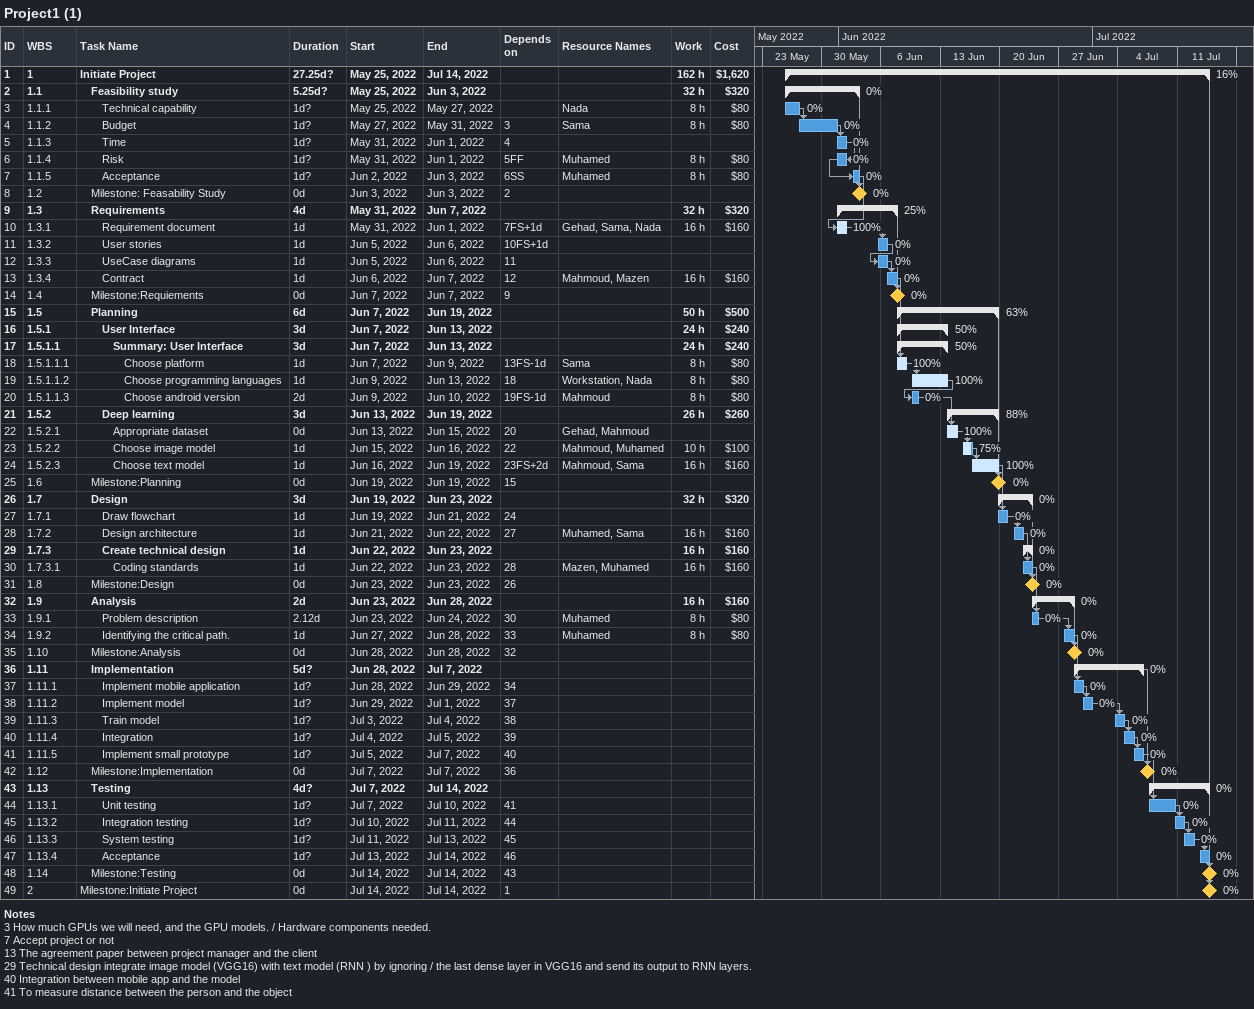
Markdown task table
Project1 (1)

| ID | WBS | Task | Duration | Start | Finish | Predecessors | Resources | % complete | Work (h) | Cost ($) |
|---|---|---|---|---|---|---|---|---|---|---|
| 1 | 1 | **Initiate Project** | 27.25d? | 2022-05-25 | 2022-07-14 |  |  | 16 | 162 | 1620 |
| 2 | 1.1 | **Feasibility study** | 5.25d? | 2022-05-25 | 2022-06-03 |  |  | 0 | 32 | 320 |
| 3 | 1.1.1 | Technical capability | 1d? | 2022-05-25 | 2022-05-27 |  | Nada | 0 | 8 | 80 |
| 4 | 1.1.2 | Budget | 1d? | 2022-05-27 | 2022-05-31 | 3 | Sama | 0 | 8 | 80 |
| 5 | 1.1.3 | Time | 1d? | 2022-05-31 | 2022-06-01 | 4 |  | 0 |  |  |
| 6 | 1.1.4 | Risk | 1d? | 2022-05-31 | 2022-06-01 | 5FF | Muhamed | 0 | 8 | 80 |
| 7 | 1.1.5 | Acceptance | 1d? | 2022-06-02 | 2022-06-03 | 6SS | Muhamed | 0 | 8 | 80 |
| 8 | 1.2 | Milestone: Feasability Study | 0d | 2022-06-03 | 2022-06-03 | 2 |  | 0 |  |  |
| 9 | 1.3 | **Requirements** | 4d | 2022-05-31 | 2022-06-07 |  |  | 25 | 32 | 320 |
| 10 | 1.3.1 | Requirement document | 1d | 2022-05-31 | 2022-06-01 | 7FS+1d | Gehad, Sama, Nada | 100 | 16 | 160 |
| 11 | 1.3.2 | User stories | 1d | 2022-06-05 | 2022-06-06 | 10FS+1d |  | 0 |  |  |
| 12 | 1.3.3 | UseCase diagrams | 1d | 2022-06-05 | 2022-06-06 | 11 |  | 0 |  |  |
| 13 | 1.3.4 | Contract | 1d | 2022-06-06 | 2022-06-07 | 12 | Mahmoud, Mazen | 0 | 16 | 160 |
| 14 | 1.4 | Milestone:Requiements | 0d | 2022-06-07 | 2022-06-07 | 9 |  | 0 |  |  |
| 15 | 1.5 | **Planning** | 6d | 2022-06-07 | 2022-06-19 |  |  | 63 | 50 | 500 |
| 16 | 1.5.1 | **User Interface** | 3d | 2022-06-07 | 2022-06-13 |  |  | 50 | 24 | 240 |
| 17 | 1.5.1.1 | **Summary: User Interface** | 3d | 2022-06-07 | 2022-06-13 |  |  | 50 | 24 | 240 |
| 18 | 1.5.1.1.1 | Choose platform | 1d | 2022-06-07 | 2022-06-09 | 13FS-1d | Sama | 100 | 8 | 80 |
| 19 | 1.5.1.1.2 | Choose programming languages | 1d | 2022-06-09 | 2022-06-13 | 18 | Workstation, Nada | 100 | 8 | 80 |
| 20 | 1.5.1.1.3 | Choose android version | 2d | 2022-06-09 | 2022-06-10 | 19FS-1d | Mahmoud | 0 | 8 | 80 |
| 21 | 1.5.2 | **Deep learning** | 3d | 2022-06-13 | 2022-06-19 |  |  | 88 | 26 | 260 |
| 22 | 1.5.2.1 | Appropriate dataset | 0d | 2022-06-13 | 2022-06-15 | 20 | Gehad, Mahmoud | 100 |  |  |
| 23 | 1.5.2.2 | Choose image model | 1d | 2022-06-15 | 2022-06-16 | 22 | Mahmoud, Muhamed | 75 | 10 | 100 |
| 24 | 1.5.2.3 | Choose text model | 1d | 2022-06-16 | 2022-06-19 | 23FS+2d | Mahmoud, Sama | 100 | 16 | 160 |
| 25 | 1.6 | Milestone:Planning | 0d | 2022-06-19 | 2022-06-19 | 15 |  | 0 |  |  |
| 26 | 1.7 | **Design** | 3d | 2022-06-19 | 2022-06-23 |  |  | 0 | 32 | 320 |
| 27 | 1.7.1 | Draw flowchart | 1d | 2022-06-19 | 2022-06-21 | 24 |  | 0 |  |  |
| 28 | 1.7.2 | Design architecture | 1d | 2022-06-21 | 2022-06-22 | 27 | Muhamed, Sama | 0 | 16 | 160 |
| 29 | 1.7.3 | **Create technical design** | 1d | 2022-06-22 | 2022-06-23 |  |  | 0 | 16 | 160 |
| 30 | 1.7.3.1 | Coding standards | 1d | 2022-06-22 | 2022-06-23 | 28 | Mazen, Muhamed | 0 | 16 | 160 |
| 31 | 1.8 | Milestone:Design | 0d | 2022-06-23 | 2022-06-23 | 26 |  | 0 |  |  |
| 32 | 1.9 | **Analysis** | 2d | 2022-06-23 | 2022-06-28 |  |  | 0 | 16 | 160 |
| 33 | 1.9.1 | Problem description | 2.12d | 2022-06-23 | 2022-06-24 | 30 | Muhamed | 0 | 8 | 80 |
| 34 | 1.9.2 | Identifying the critical path. | 1d | 2022-06-27 | 2022-06-28 | 33 | Muhamed | 0 | 8 | 80 |
| 35 | 1.10 | Milestone:Analysis | 0d | 2022-06-28 | 2022-06-28 | 32 |  | 0 |  |  |
| 36 | 1.11 | **Implementation** | 5d? | 2022-06-28 | 2022-07-07 |  |  | 0 |  |  |
| 37 | 1.11.1 | Implement mobile application | 1d? | 2022-06-28 | 2022-06-29 | 34 |  | 0 |  |  |
| 38 | 1.11.2 | Implement model | 1d? | 2022-06-29 | 2022-07-01 | 37 |  | 0 |  |  |
| 39 | 1.11.3 | Train model | 1d? | 2022-07-03 | 2022-07-04 | 38 |  | 0 |  |  |
| 40 | 1.11.4 | Integration | 1d? | 2022-07-04 | 2022-07-05 | 39 |  | 0 |  |  |
| 41 | 1.11.5 | Implement small prototype | 1d? | 2022-07-05 | 2022-07-07 | 40 |  | 0 |  |  |
| 42 | 1.12 | Milestone:Implementation | 0d | 2022-07-07 | 2022-07-07 | 36 |  | 0 |  |  |
| 43 | 1.13 | **Testing** | 4d? | 2022-07-07 | 2022-07-14 |  |  | 0 |  |  |
| 44 | 1.13.1 | Unit testing | 1d? | 2022-07-07 | 2022-07-10 | 41 |  | 0 |  |  |
| 45 | 1.13.2 | Integration testing | 1d? | 2022-07-10 | 2022-07-11 | 44 |  | 0 |  |  |
| 46 | 1.13.3 | System testing | 1d? | 2022-07-11 | 2022-07-13 | 45 |  | 0 |  |  |
| 47 | 1.13.4 | Acceptance | 1d? | 2022-07-13 | 2022-07-14 | 46 |  | 0 |  |  |
| 48 | 1.14 | Milestone:Testing | 0d | 2022-07-14 | 2022-07-14 | 43 |  | 0 |  |  |
| 49 | 2 | Milestone:Initiate Project | 0d | 2022-07-14 | 2022-07-14 | 1 |  | 0 |  |  |

Notes
- 3: How much GPUs we will need, and the GPU models. / Hardware components needed.
- 7: Accept project or not
- 13: The agreement paper between project manager and the client
- 29: Technical design integrate image model (VGG16) with text model (RNN ) by ignoring / the last dense layer in VGG16 and send its output to RNN layers.
- 40: Integration between mobile app and the model
- 41: To measure distance between the person and the object
